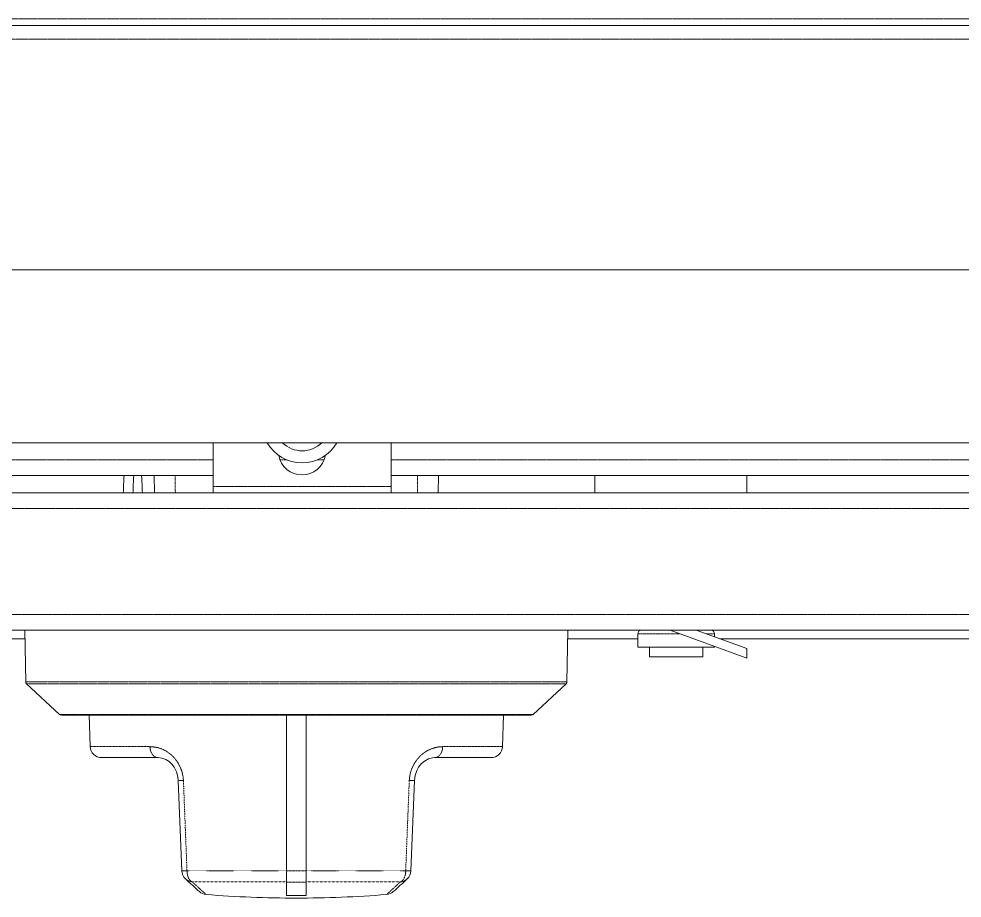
# Model space of a CAD drawing. Header units: millimetres. Extents: x 60499 to 556746, y 248297 to 497145.
# Drawn here: x 499149 to 503320, y 359609 to 363494 of the extents above; entities that cross this region are included whole.
import ezdxf

# ---------------------------------------------------------------- set-up
doc = ezdxf.new("R2010")
doc.units = ezdxf.units.MM
doc.linetypes.add('PHANTOM', pattern=[20, 10, -2, 2, -2, 2, -2])

msp = doc.modelspace()

# ---------------------------------------------------------------- linework, layer by layer
at = {"color": 7, "linetype": 'PHANTOM', "lineweight": 13, "ltscale": 0.03937}
for p, q in [((518669.3, 363493.5), (495540.6, 363493.5)), ((495566.6, 363404.1), (518643.2, 363404.1)), ((500008.1, 361545.2), (495546.2, 361545.2)), ((513394.4, 361545.2), (500794.6, 361545.2)), ((500794.6, 361427.6), (500008.1, 361427.6)), ((495127.1, 361330.2), (519062, 361330.2)), ((494707.2, 360861.5), (519481.9, 360861.5)), ((500376, 360565), (499179.4, 360565)), ((500376, 360556), (499183.4, 360556)), ((501572.5, 360565), (500376, 360565)), ((501568.5, 360556), (500376, 360556)), ((499328.5, 360420.7), (500376, 360420.7)), ((500376, 360420.7), (501423.4, 360420.7))]:
    msp.add_line(p, q, dxfattribs=at)
at = {"color": 7, "lineweight": 13, "ltscale": 0.03937}
for p, q in [((495540.6, 363463.7), (518669.3, 363463.7)), ((494937.3, 362385), (519292.1, 362385)), ((494937.3, 361620.7), (519292.1, 361620.7)), ((500008.1, 361475.8), (495546.2, 361475.8)), ((513394.4, 361475.8), (500794.6, 361475.8)), ((495127.1, 361399), (519062, 361399)), ((494707.2, 360792.7), (519481.9, 360792.7)), ((496649.7, 360754.9), (499176.1, 360754.9)), ((502247.8, 360754.9), (505650.9, 360754.9)), ((499337.1, 360417.3), (500376, 360417.3)), ((500332.3, 360417.3), (500332.3, 359729.1)), ((500376, 360417.3), (501414.8, 360417.3)), ((500419.6, 360417.3), (500419.6, 359729.1))]:
    msp.add_line(p, q, dxfattribs=at)
at = {"color": 7, "lineweight": 13, "ltscale": 0.00575}
for p, q in [((500008.1, 361620.7), (500008.1, 361427.6)), ((500794.6, 361620.7), (500794.6, 361427.6))]:
    msp.add_line(p, q, dxfattribs=at)
at = {"color": 7, "linetype": 'PHANTOM', "lineweight": 13, "ltscale": 0.000938866}
for p, q in [((500335.1, 361545.2), (500303.6, 361545.2)), ((500498.8, 361545.2), (500467.2, 361545.2))]:
    msp.add_line(p, q, dxfattribs=at)
at = {"color": 7, "lineweight": 13, "ltscale": 0.002285}
for p, q in [((499748.7, 361399), (499747.4, 361475.8)), ((501003.2, 361399), (501004.5, 361475.8)), ((501695.3, 361399), (501695.3, 361475.8)), ((502367.2, 361399), (502367.2, 361475.8))]:
    msp.add_line(p, q, dxfattribs=at)
at = {"color": 7, "linetype": 'PHANTOM', "lineweight": 13, "ltscale": 0.002285}
for p, q in [((499841.1, 361399), (499839.8, 361475.8)), ((500910.8, 361399), (500912.2, 361475.8))]:
    msp.add_line(p, q, dxfattribs=at)
at = {"color": 7, "lineweight": 13, "ltscale": 0.000849987}
for p, q in [((500008.1, 361427.6), (500008.1, 361399)), ((500794.6, 361427.6), (500794.6, 361399))]:
    msp.add_line(p, q, dxfattribs=at)
at = {"color": 7, "lineweight": 13, "ltscale": 0.00678}
for p, q in [((499179.4, 360565), (499175.4, 360792.7)), ((501572.5, 360565), (501576.5, 360792.7))]:
    msp.add_line(p, q, dxfattribs=at)
at = {"color": 7, "linetype": 'PHANTOM', "lineweight": 13, "ltscale": 0.002629}
msp.add_line((501886, 360776.2), (501974.3, 360776.2), dxfattribs=at)
at = {"color": 7, "lineweight": 13, "ltscale": 0.001758}
msp.add_line((501886, 360776.2), (501886, 360717.1), dxfattribs=at)
at = {"color": 7, "linetype": 'PHANTOM', "lineweight": 13, "ltscale": 0.002969}
msp.add_line((501974.3, 360776.2), (502074, 360776.2), dxfattribs=at)
at = {"color": 7, "lineweight": 13, "ltscale": 0.010725}
msp.add_line((502367.2, 360669.5), (502028.6, 360792.7), dxfattribs=at)
at = {"color": 7, "lineweight": 13, "ltscale": 0.00707}
msp.add_line((502367.2, 360711.4), (502144, 360792.7), dxfattribs=at)
at = {"color": 7, "linetype": 'PHANTOM', "lineweight": 13, "ltscale": 0.001067}
msp.add_line((502189.4, 360776.2), (502225.3, 360776.2), dxfattribs=at)
at = {"color": 7, "lineweight": 13, "ltscale": 0.000388498}
msp.add_line((502225.3, 360776.2), (502225.3, 360763.1), dxfattribs=at)
at = {"color": 7, "lineweight": 13, "ltscale": 0.009232}
msp.add_line((501575.8, 360754.9), (501886, 360754.9), dxfattribs=at)
at = {"color": 7, "lineweight": 13, "ltscale": 0.002629}
msp.add_line((501886, 360717.1), (501974.3, 360717.1), dxfattribs=at)
at = {"color": 7, "lineweight": 13, "ltscale": 0.00125}
for p, q in [((501937.6, 360717.1), (501937.6, 360675.1)), ((502173.6, 360717.1), (502173.6, 360675.1)), ((502367.2, 360669.5), (502367.2, 360711.4))]:
    msp.add_line(p, q, dxfattribs=at)
at = {"color": 7, "lineweight": 13, "ltscale": 0.007471}
msp.add_line((501974.3, 360717.1), (502225.3, 360717.1), dxfattribs=at)
at = {"color": 7, "lineweight": 13, "ltscale": 0.000119667}
msp.add_line((502225.3, 360721.1), (502225.3, 360717.1), dxfattribs=at)
at = {"color": 7, "lineweight": 13, "ltscale": 0.001829}
msp.add_line((501937.6, 360675.1), (501999, 360675.1), dxfattribs=at)
at = {"color": 7, "lineweight": 13, "ltscale": 0.005196}
msp.add_line((501999, 360675.1), (502173.6, 360675.1), dxfattribs=at)
at = {"color": 7, "lineweight": 13, "ltscale": 0.005906}
for p, q in [((499328.5, 360420.7), (499183.4, 360556)), ((501423.4, 360420.7), (501568.5, 360556))]:
    msp.add_line(p, q, dxfattribs=at)
at = {"color": 7, "lineweight": 13, "ltscale": 0.004141}
for p, q in [((499459.9, 360417.3), (499464.7, 360278.2)), ((501287.2, 360278.2), (501292.1, 360417.3))]:
    msp.add_line(p, q, dxfattribs=at)
at = {"color": 7, "linetype": 'PHANTOM', "lineweight": 13, "ltscale": 0.007862}
for p, q in [((499728.8, 360278.2), (499464.7, 360278.2)), ((501287.2, 360278.2), (501023.1, 360278.2))]:
    msp.add_line(p, q, dxfattribs=at)
at = {"color": 7, "lineweight": 13, "ltscale": 0.007428}
for p, q in [((499515.1, 360229.6), (499764.6, 360229.6)), ((500987.3, 360229.6), (501236.8, 360229.6))]:
    msp.add_line(p, q, dxfattribs=at)
at = {"color": 7, "lineweight": 13, "ltscale": 0.011891}
for p, q in [((499869.4, 359729), (499854.1, 360128.1)), ((500882.5, 359729), (500897.8, 360128.1))]:
    msp.add_line(p, q, dxfattribs=at)
at = {"color": 7, "lineweight": 13, "ltscale": 0.01189}
msp.add_line((499854.1, 360128.1), (499869.4, 359729), dxfattribs=at)
at = {"color": 7, "linetype": 'PHANTOM', "lineweight": 13, "ltscale": 0.011891}
for p, q in [((499876.8, 360128.3), (499892.5, 359729.1)), ((500859.4, 359729.1), (500875.2, 360128.3))]:
    msp.add_line(p, q, dxfattribs=at)
at = {"color": 7, "linetype": 'PHANTOM', "lineweight": 13, "ltscale": 0.013092}
for p, q in [((500332.3, 359729.1), (499892.5, 359729.1)), ((500859.4, 359729.1), (500419.6, 359729.1))]:
    msp.add_line(p, q, dxfattribs=at)
at = {"color": 7, "lineweight": 13, "ltscale": 0.001497}
for p, q in [((500332.3, 359678.8), (500332.3, 359729.1)), ((500419.6, 359678.8), (500419.6, 359729.1))]:
    msp.add_line(p, q, dxfattribs=at)
at = {"color": 7, "linetype": 'PHANTOM', "lineweight": 13, "ltscale": 0.0026}
for p, q in [((500419.6, 359729.1), (500332.3, 359729.1)), ((500419.6, 359678.8), (500332.3, 359678.8))]:
    msp.add_line(p, q, dxfattribs=at)
at = {"color": 7, "linetype": 'PHANTOM', "lineweight": 13, "ltscale": 0.012417}
for p, q in [((499915.2, 359681.2), (500332.3, 359681.2)), ((500419.6, 359681.2), (500836.8, 359681.2))]:
    msp.add_line(p, q, dxfattribs=at)
at = {"color": 7, "lineweight": 13, "ltscale": 0.001733}
for p, q in [((500332.3, 359620.5), (500332.3, 359678.8)), ((500419.6, 359620.5), (500419.6, 359678.8))]:
    msp.add_line(p, q, dxfattribs=at)
at = {"color": 7, "lineweight": 13, "ltscale": 0.0026}
msp.add_line((500419.6, 359620.5), (500332.3, 359620.5), dxfattribs=at)
at = {"color": 7, "linetype": 'PHANTOM', "lineweight": 13, "ltscale": 0.03937}
for points in [[(499728.8, 360278.2), (499754.2, 360275.9), (499767.5, 360272.6), (499781.1, 360267.9), (499793.9, 360261.9), (499806.8, 360254.3), (499823, 360241.9), (499839, 360225.6), (499852.1, 360207.8), (499864, 360185), (499871.3, 360164.1), (499875.6, 360142.5), (499876.8, 360128.3)], [(500875.2, 360128.3), (500877.8, 360151.4), (500881.4, 360166.6), (500885.9, 360180.1), (500896.7, 360202.6), (500910.5, 360222.7), (500926.6, 360239.8), (500943, 360252.8), (500955, 360260.3), (500967.1, 360266.3), (500990.7, 360274.3), (501007.1, 360277.3), (501023.1, 360278.2)], [(499876.8, 360128.3), (499856.1, 360128), (499854.4, 360128.1), (499854.2, 360128.1), (499854.2, 360128.1), (499854.1, 360128.1)], [(500875.2, 360128.3), (500896.9, 360128), (500897.7, 360128.1), (500897.8, 360128.1), (500897.8, 360128.1)], [(499869.4, 359729), (499869.5, 359729), (499869.5, 359728.9), (499870.4, 359728.9), (499892, 359729.1), (499892.5, 359729.2)], [(500859.4, 359729.1), (500881.5, 359728.8), (500882.4, 359728.9), (500882.5, 359728.9), (500882.5, 359729)]]:
    msp.add_lwpolyline(points, dxfattribs=at)
at = {"color": 7, "lineweight": 13, "ltscale": 0.03937}
for points in [[(499764.6, 360229.6), (499781.1, 360227.7), (499798.7, 360221.2), (499813, 360212.1), (499825.7, 360200.2), (499835.5, 360187.5), (499845.9, 360167.5), (499852.2, 360145.5), (499854.1, 360128.1)], [(500897.8, 360128.1), (500900.9, 360151.2), (500908.3, 360172.6), (500916.5, 360187.5), (500929.1, 360203.3), (500942.5, 360214.7), (500960.3, 360224.4), (500977.6, 360228.9), (500987.3, 360229.6)]]:
    msp.add_lwpolyline(points, dxfattribs=at)
for centre, radius, start, end in [((500401.2, 361710.9), 178.5, 210.3587, 329.6413), ((500401.2, 361710.9), 125.6, 225.9221, 314.0779), ((500401.2, 361583.8), 105, 190.0564, 349.9436), ((501670.8, 361345.4), 2060.5, 176.371, 178.5077), ((501760, 361343.2), 2107, 176.3916, 178.4811), ((497584.4, 361342), 2111.6, 1.5482, 3.6332), ((501902.5, 360776.2), 16.5, 90, 180), ((502208.7, 360776.2), 16.5, 0, 90), ((499192, 360565.2), 12.6, 181, 227), ((501559.9, 360565.2), 12.6, 313, 359), ((499337.1, 360429.9), 12.6, 227, 270), ((501414.8, 360429.9), 12.6, 270, 313), ((499515.1, 360280), 50.4, 182, 270), ((501236.8, 360280), 50.4, 270, 358), ((499919.8, 359730.9), 50.4, 182.1915, 227.519), ((499919.8, 359730.9), 50.4, 182.1704, 227.4959), ((510169.7, 370915.4), 15221.2, 227.49654, 227.80994), ((490582.2, 370915.4), 15221.2, 312.19006, 312.50344), ((500832.2, 359730.9), 50.4, 312.5, 357.8085), ((499981.1, 359675), 50.4, 227.8586, 265.4594), ((500376, 364647.9), 5038.9, 265.4597, 270), ((500376, 364647.9), 5038.9, 270, 274.5403), ((500770.9, 359675), 50.4, 274.5406, 312.1414)]:
    msp.add_arc(centre, radius, start, end, dxfattribs=at)
at = {"color": 7, "linetype": 'PHANTOM', "lineweight": 13, "ltscale": 0.03937}
for centre, radius, start, end in [((500833.7, 359729.3), 48.2, 273.6427, 312.4016), ((510959.6, 371738.6), 16351.1, 227.51049, 227.80408), ((489799.9, 371730.2), 16339.8, 312.196, 312.48979)]:
    msp.add_arc(centre, radius, start, end, dxfattribs=at)
for centre, major_axis, ratio, start_param, end_param in [((499764.6, 360280), (0, -50.4), 0.710179, 4.747244, 6.283166), ((500987.3, 360280), (0, -50.4), 0.710166, 0, 1.53589), ((499919.8, 359730.9), (-34, -37.1), 0.973066, 6.283185, 6.945703), ((499919.8, 359730.9), (0, 50.4), 0.541983, 1.605703, 2.972054), ((500832.2, 359730.9), (0, 50.4), 0.541983, 3.311131, 4.677482)]:
    msp.add_ellipse(centre, major_axis=major_axis, ratio=ratio, start_param=start_param, end_param=end_param, dxfattribs=at)

doc.saveas('drawing.dxf')
